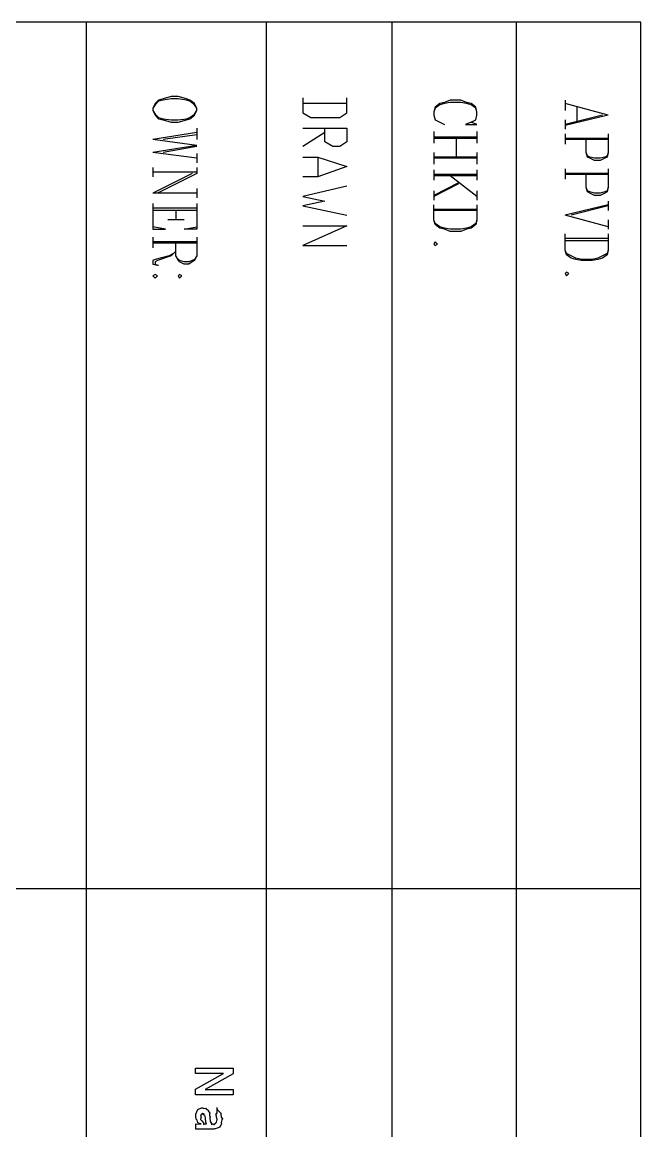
# Model space of a CAD drawing. Extents: x 0.2 to 11.6, y 0.3 to 16.2.
# Drawn here: x 2.819 to 3.707, y 2.591 to 4.18 of the extents above; entities that cross this region are included whole.
import ezdxf

# ---------------------------------------------------------------- set-up
doc = ezdxf.new("R2010")
doc.units = 0
doc.header["$MEASUREMENT"] = 0

msp = doc.modelspace()

# ---------------------------------------------------------------- linework, layer by layer
at = {"color": 0}
for p, q in [((3.34999, 4.18001), (0.398329, 4.18001)), ((2.91168, 0.530003), (2.91168, 4.18001)), ((3.16997, 0.528321), (3.16997, 4.18001)), ((3.70665, 4.18001), (3.34999, 4.18001)), ((3.34999, 0.528321), (3.34999, 4.18001)), ((3.52832, 0.528321), (3.52832, 4.18001)), ((3.70665, 0.528321), (3.70665, 4.18001)), ((3.01497, 4.06836), (3.00999, 4.06332)), ((3.02165, 4.06999), (3.01497, 4.06836)), ((3.02165, 4.06836), (3.01497, 4.06668)), ((3.03331, 4.07335), (3.02165, 4.06999)), ((3.03331, 4.06999), (3.02165, 4.06836)), ((3.04335, 4.07335), (3.03331, 4.07335)), ((3.04335, 4.06999), (3.03331, 4.06999)), ((3.05501, 4.06999), (3.04335, 4.07335)), ((3.05501, 4.06836), (3.04335, 4.06999)), ((3.06, 4.06836), (3.05501, 4.06999)), ((3.06, 4.06668), (3.05501, 4.06836)), ((3.06668, 4.06332), (3.06, 4.06836)), ((3.22168, 4.07167), (3.22168, 4.05003)), ((3.285, 4.05003), (3.285, 4.07167)), ((3.43332, 4.06836), (3.42503, 4.065)), ((3.44835, 4.06836), (3.43332, 4.06836)), ((3.45665, 4.065), (3.44835, 4.06836)), ((3.59831, 4.06836), (3.59831, 4.05333)), ((3.00999, 4.06332), (3.00667, 4.05664)), ((3.00999, 4.06168), (3.00667, 4.05664)), ((3.00667, 4.05664), (3.00667, 4.05333)), ((3.00667, 4.05333), (3.00999, 4.04665)), ((3.00667, 4.05333), (3.00999, 4.04833)), ((3.01497, 4.06668), (3.00999, 4.06168)), ((3.06668, 4.06168), (3.06, 4.06668)), ((3.06999, 4.05664), (3.06668, 4.06332)), ((3.06999, 4.05664), (3.06668, 4.06168)), ((3.06668, 4.04665), (3.06999, 4.05333)), ((3.06668, 4.04833), (3.06999, 4.05333)), ((3.06999, 4.05333), (3.06999, 4.05664)), ((3.285, 4.06332), (3.22168, 4.06332)), ((3.41168, 4.05832), (3.41, 4.05165)), ((3.41168, 4.05664), (3.41, 4.05165)), ((3.41835, 4.06332), (3.41168, 4.05832)), ((3.41835, 4.06168), (3.41168, 4.05664)), ((3.42503, 4.065), (3.41835, 4.06332)), ((3.42503, 4.06332), (3.41835, 4.06168)), ((3.43332, 4.065), (3.42503, 4.06332)), ((3.44835, 4.065), (3.43332, 4.065)), ((3.45665, 4.06332), (3.44835, 4.065)), ((3.46332, 4.06332), (3.45665, 4.065)), ((3.46332, 4.06168), (3.45665, 4.06332)), ((3.47, 4.05832), (3.46332, 4.06332)), ((3.47, 4.05664), (3.46332, 4.06168)), ((3.47168, 4.05165), (3.47, 4.05832)), ((3.47168, 4.05165), (3.47, 4.05664)), ((3.66, 4.04665), (3.59831, 4.06332)), ((3.61501, 4.05832), (3.61501, 4.03836)), ((3.00999, 4.04833), (3.01497, 4.04335)), ((3.00999, 4.04665), (3.01497, 4.04167)), ((3.01497, 4.04335), (3.02165, 4.04167)), ((3.01497, 4.04167), (3.02165, 4.03999)), ((3.02165, 4.04167), (3.03331, 4.03999)), ((3.02165, 4.03999), (3.03331, 4.03668)), ((3.03331, 4.03999), (3.04335, 4.03999)), ((3.03331, 4.03668), (3.04335, 4.03668)), ((3.04335, 4.03999), (3.05501, 4.04167)), ((3.04335, 4.03668), (3.05501, 4.03999)), ((3.05501, 4.04167), (3.06, 4.04335)), ((3.05501, 4.03999), (3.06, 4.04167)), ((3.06, 4.04335), (3.06668, 4.04833)), ((3.06, 4.04167), (3.06668, 4.04665)), ((3.22168, 4.05003), (3.23335, 4.04335)), ((3.23335, 4.04335), (3.27501, 4.04335)), ((3.27501, 4.04335), (3.285, 4.05003)), ((3.41, 4.05165), (3.41, 4.04665)), ((3.41, 4.04665), (3.41168, 4.03999)), ((3.41168, 4.03999), (3.41835, 4.03668)), ((3.41835, 4.03668), (3.42503, 4.03331)), ((3.46332, 4.03668), (3.45503, 4.03331)), ((3.46332, 4.03668), (3.47, 4.03999)), ((3.47168, 4.03331), (3.46332, 4.03668)), ((3.47, 4.03999), (3.47168, 4.04665)), ((3.47168, 4.04665), (3.47168, 4.05165)), ((3.66, 4.04665), (3.59831, 4.03168)), ((3.65169, 4.04665), (3.59831, 4.03331)), ((3.59831, 4.03999), (3.59831, 4.02669)), ((3.06999, 4.02165), (3.00667, 4.01167)), ((3.06999, 4.02832), (3.06999, 4.01167)), ((3.22168, 4.02832), (3.285, 4.02832)), ((3.25331, 4.02165), (3.22168, 4.00168)), ((3.25331, 4.00836), (3.25331, 4.02832)), ((3.285, 4.02832), (3.285, 4.00836)), ((3.41, 4.02333), (3.41, 4.00667)), ((3.45503, 4.03331), (3.47168, 4.03331)), ((3.47168, 4.02333), (3.47168, 4.00667)), ((3.06999, 4.00331), (3.00667, 4.01167)), ((3.06999, 4.01833), (3.02165, 4.01167)), ((3.26497, 4.00168), (3.25331, 4.00836)), ((3.285, 4.00836), (3.27501, 4.00168)), ((3.47168, 4.01497), (3.41, 4.01497)), ((3.47168, 4.01335), (3.41, 4.01335)), ((3.44168, 4.01335), (3.44168, 3.98665)), ((3.59831, 4.02001), (3.59831, 4.00499)), ((3.66, 4.01335), (3.59831, 4.01335)), ((3.66, 4.01167), (3.59831, 4.01167)), ((3.62831, 3.99333), (3.62831, 4.01167)), ((3.66, 4.02001), (3.66, 3.99333)), ((3.06999, 4.00331), (3.00667, 3.99333)), ((3.06999, 3.98503), (3.00667, 3.99333)), ((3.06999, 4.00168), (3.02165, 3.99333)), ((3.06999, 3.99164), (3.06999, 3.97835)), ((3.27501, 4.00168), (3.26497, 4.00168)), ((3.41, 3.99333), (3.41, 3.97667)), ((3.47168, 3.99333), (3.47168, 3.97667)), ((3.62999, 3.98665), (3.62831, 3.99333)), ((3.62999, 3.98833), (3.62831, 3.99333)), ((3.63336, 3.98665), (3.62999, 3.98833)), ((3.65831, 3.98833), (3.655, 3.98665)), ((3.66, 3.99333), (3.65831, 3.98665)), ((3.66, 3.99333), (3.65831, 3.98833)), ((3.22168, 3.98665), (3.24333, 3.98665)), ((3.24333, 3.98665), (3.285, 3.97331)), ((3.24333, 3.98665), (3.24333, 3.95833)), ((3.285, 3.97331), (3.24333, 3.95833)), ((3.47168, 3.98665), (3.41, 3.98665)), ((3.47168, 3.98503), (3.41, 3.98503)), ((3.63336, 3.98503), (3.62999, 3.98665)), ((3.63997, 3.98503), (3.63336, 3.98665)), ((3.63997, 3.98167), (3.63336, 3.98503)), ((3.64833, 3.98503), (3.63997, 3.98503)), ((3.64833, 3.98167), (3.63997, 3.98167)), ((3.655, 3.98665), (3.64833, 3.98503)), ((3.655, 3.98503), (3.64833, 3.98167)), ((3.65831, 3.98665), (3.655, 3.98503)), ((3.00667, 3.97168), (3.00667, 3.95833)), ((3.06999, 3.965), (3.00667, 3.965)), ((3.06332, 3.96332), (3.00667, 3.935)), ((3.06999, 3.96332), (3.01335, 3.935)), ((3.06999, 3.97168), (3.06999, 3.96332)), ((3.24333, 3.95833), (3.22168, 3.95833)), ((3.41, 3.96832), (3.41, 3.95335)), ((3.47168, 3.96164), (3.41, 3.96164)), ((3.47168, 3.96001), (3.41, 3.96001)), ((3.47168, 3.93001), (3.43332, 3.96001)), ((3.47168, 3.96832), (3.47168, 3.95335)), ((3.59831, 3.97), (3.59831, 3.95503)), ((3.66, 3.96332), (3.59831, 3.96332)), ((3.66, 3.96164), (3.59831, 3.96164)), ((3.62831, 3.94336), (3.62831, 3.96164)), ((3.66, 3.97), (3.66, 3.94336)), ((3.06999, 3.94168), (3.06999, 3.92833)), ((3.285, 3.94499), (3.22168, 3.93001)), ((3.44499, 3.94997), (3.41, 3.93164)), ((3.44499, 3.94835), (3.41, 3.93001)), ((3.62999, 3.93668), (3.62831, 3.94336)), ((3.62999, 3.93832), (3.62831, 3.94336)), ((3.66, 3.94336), (3.65831, 3.93668)), ((3.66, 3.94336), (3.65831, 3.93832)), ((3.06999, 3.935), (3.00667, 3.935)), ((3.22168, 3.93001), (3.25331, 3.92333)), ((3.41, 3.93832), (3.41, 3.92503)), ((3.47168, 3.93832), (3.47168, 3.92503)), ((3.63336, 3.93668), (3.62999, 3.93832)), ((3.63336, 3.935), (3.62999, 3.93668)), ((3.63997, 3.935), (3.63336, 3.93668)), ((3.63997, 3.93164), (3.63336, 3.935)), ((3.64833, 3.935), (3.63997, 3.935)), ((3.64833, 3.93164), (3.63997, 3.93164)), ((3.655, 3.93668), (3.64833, 3.935)), ((3.655, 3.935), (3.64833, 3.93164)), ((3.65831, 3.93832), (3.655, 3.93668)), ((3.65831, 3.93668), (3.655, 3.935)), ((3.00667, 3.91997), (3.00667, 3.88336)), ((3.06999, 3.91336), (3.00667, 3.91336)), ((3.06999, 3.91), (3.00667, 3.91)), ((3.03999, 3.91), (3.03999, 3.89665)), ((3.06999, 3.91997), (3.06999, 3.88336)), ((3.25331, 3.92333), (3.22168, 3.91667)), ((3.22168, 3.91667), (3.285, 3.90332)), ((3.41, 3.89665), (3.41, 3.91835)), ((3.47168, 3.91168), (3.41, 3.91168)), ((3.47168, 3.91), (3.41, 3.91)), ((3.47168, 3.91835), (3.47168, 3.89665)), ((3.66, 3.91835), (3.59831, 3.90332)), ((3.66, 3.91667), (3.60667, 3.90332)), ((3.66, 3.92333), (3.66, 3.91)), ((3.05165, 3.89665), (3.02832, 3.89665)), ((3.41168, 3.88997), (3.41, 3.89665)), ((3.41168, 3.89165), (3.41, 3.89665)), ((3.47168, 3.89665), (3.47, 3.88997)), ((3.47168, 3.89665), (3.47, 3.89165)), ((3.66, 3.88667), (3.59831, 3.90332)), ((3.66, 3.89665), (3.66, 3.88336)), ((3.02501, 3.88336), (3.00667, 3.88667)), ((3.00667, 3.88336), (3.02501, 3.88336)), ((3.05165, 3.88336), (3.06999, 3.88667)), ((3.06999, 3.88336), (3.05165, 3.88336)), ((3.22168, 3.88835), (3.285, 3.88835)), ((3.285, 3.88835), (3.22168, 3.86003)), ((3.41835, 3.88667), (3.41168, 3.89165)), ((3.41835, 3.88499), (3.41168, 3.88997)), ((3.42503, 3.88499), (3.41835, 3.88667)), ((3.42503, 3.88336), (3.41835, 3.88499)), ((3.43332, 3.88336), (3.42503, 3.88499)), ((3.43332, 3.87999), (3.42503, 3.88336)), ((3.44835, 3.88336), (3.43332, 3.88336)), ((3.44835, 3.87999), (3.43332, 3.87999)), ((3.45665, 3.88499), (3.44835, 3.88336)), ((3.45665, 3.88336), (3.44835, 3.87999)), ((3.46332, 3.88667), (3.45665, 3.88499)), ((3.46332, 3.88499), (3.45665, 3.88336)), ((3.47, 3.89165), (3.46332, 3.88667)), ((3.47, 3.88997), (3.46332, 3.88499)), ((3.00667, 3.87169), (3.00667, 3.85667)), ((3.06999, 3.86501), (3.00667, 3.86501)), ((3.06999, 3.86333), (3.00667, 3.86333)), ((3.03999, 3.845), (3.03999, 3.86333)), ((3.06999, 3.87169), (3.06999, 3.845)), ((3.41168, 3.86501), (3.41, 3.86165)), ((3.41, 3.86165), (3.41168, 3.86003)), ((3.41499, 3.86165), (3.41168, 3.86501)), ((3.41168, 3.86003), (3.41499, 3.86165)), ((3.59831, 3.85335), (3.59831, 3.87668)), ((3.66, 3.87001), (3.59831, 3.87001)), ((3.66, 3.86664), (3.59831, 3.86664)), ((3.66, 3.87668), (3.66, 3.85335)), ((3.03668, 3.84831), (3.03, 3.845)), ((3.03668, 3.84831), (3.03331, 3.845)), ((3.03999, 3.85167), (3.03668, 3.84831)), ((3.22168, 3.86003), (3.285, 3.86003)), ((3.59999, 3.84668), (3.59831, 3.85335)), ((3.59999, 3.84831), (3.59831, 3.85335)), ((3.60667, 3.845), (3.59999, 3.84831)), ((3.60667, 3.84169), (3.59999, 3.84668)), ((3.65831, 3.84831), (3.65169, 3.845)), ((3.65831, 3.84668), (3.65169, 3.84169)), ((3.66, 3.85335), (3.65831, 3.84668)), ((3.66, 3.85335), (3.65831, 3.84831)), ((3.00999, 3.84), (3.00667, 3.83832)), ((3.00667, 3.83832), (3.00667, 3.83333)), ((3.00667, 3.83333), (3.01335, 3.83165)), ((3.03, 3.845), (3.00999, 3.84)), ((3.01335, 3.83832), (3.00999, 3.83664)), ((3.00999, 3.83664), (3.00999, 3.83333)), ((3.00999, 3.83333), (3.01335, 3.83165)), ((3.03331, 3.845), (3.01335, 3.83832)), ((3.01335, 3.83165), (3.01497, 3.83165)), ((3.04335, 3.83832), (3.03999, 3.845)), ((3.04335, 3.84), (3.03999, 3.845)), ((3.04497, 3.83832), (3.04335, 3.84)), ((3.04497, 3.83664), (3.04335, 3.83832)), ((3.05165, 3.83664), (3.04497, 3.83832)), ((3.05165, 3.83333), (3.04497, 3.83664)), ((3.05832, 3.83664), (3.05165, 3.83664)), ((3.05832, 3.83333), (3.05165, 3.83333)), ((3.06332, 3.83832), (3.05832, 3.83664)), ((3.06332, 3.83664), (3.05832, 3.83333)), ((3.06668, 3.84), (3.06332, 3.83832)), ((3.06668, 3.83832), (3.06332, 3.83664)), ((3.06999, 3.845), (3.06668, 3.83832)), ((3.06999, 3.845), (3.06668, 3.84)), ((3.61333, 3.84169), (3.60667, 3.845)), ((3.61333, 3.84), (3.60667, 3.84169)), ((3.62169, 3.84), (3.61333, 3.84169)), ((3.62169, 3.83832), (3.61333, 3.84)), ((3.63667, 3.84), (3.62169, 3.84)), ((3.63667, 3.83832), (3.62169, 3.83832)), ((3.64501, 3.84169), (3.63667, 3.84)), ((3.64501, 3.84), (3.63667, 3.83832)), ((3.65169, 3.845), (3.64501, 3.84169)), ((3.65169, 3.84169), (3.64501, 3.84)), ((3.00999, 3.81836), (3.00667, 3.81668)), ((3.00667, 3.81668), (3.00999, 3.81332)), ((3.01335, 3.81668), (3.00999, 3.81836)), ((3.00999, 3.81332), (3.01335, 3.81668)), ((3.04497, 3.81836), (3.04335, 3.81668)), ((3.04335, 3.81668), (3.04497, 3.81332)), ((3.04833, 3.81668), (3.04497, 3.81836)), ((3.04497, 3.81332), (3.04833, 3.81668)), ((3.59999, 3.82167), (3.59831, 3.81999)), ((3.59831, 3.81999), (3.59999, 3.81668)), ((3.60335, 3.81999), (3.59999, 3.82167)), ((3.59999, 3.81668), (3.60335, 3.81999)), ((1.10167, 2.93832), (3.16997, 2.93832)), ((3.16997, 2.93832), (3.34999, 2.93832)), ((3.34999, 2.93832), (3.52832, 2.93832)), ((3.52832, 2.93832), (3.70665, 2.93832)), ((3.06819, 2.68093), (3.12181, 2.68093)), ((3.06819, 2.67312), (3.06819, 2.68093)), ((3.06819, 2.68093), (3.06819, 2.68093)), ((3.06819, 2.65056), (3.10835, 2.67312)), ((3.10835, 2.67312), (3.06819, 2.67312)), ((3.12181, 2.6729), (3.08165, 2.65033)), ((3.12181, 2.68093), (3.12181, 2.6729)), ((3.06819, 2.64253), (3.06819, 2.65056)), ((3.12181, 2.64253), (3.06819, 2.64253)), ((3.08165, 2.65033), (3.12181, 2.65033)), ((3.12181, 2.65033), (3.12181, 2.64253)), ((3.07135, 2.62158), (3.07656, 2.62418)), ((3.07656, 2.62418), (3.07829, 2.62418)), ((3.07829, 2.62418), (3.07829, 2.62418)), ((3.07829, 2.62418), (3.07949, 2.62315)), ((3.07949, 2.62315), (3.08268, 2.62332)), ((3.08268, 2.62332), (3.08306, 2.6231)), ((3.08306, 2.6231), (3.08333, 2.6225)), ((3.08333, 2.6225), (3.0861, 2.62061)), ((3.0989, 2.62418), (3.09864, 2.62397)), ((3.09864, 2.62397), (3.09928, 2.62169)), ((3.0989, 2.61637), (3.0989, 2.62418)), ((3.06831, 2.61486), (3.07064, 2.62088)), ((3.06831, 2.61268), (3.06831, 2.61486)), ((3.06831, 2.61128), (3.06831, 2.61268)), ((3.06961, 2.60688), (3.06831, 2.61128)), ((3.07004, 2.60661), (3.06961, 2.60688)), ((3.07031, 2.60613), (3.07004, 2.60661)), ((3.0714, 2.60238), (3.07031, 2.60613)), ((3.07064, 2.62088), (3.07113, 2.62136)), ((3.07113, 2.62136), (3.07135, 2.62158)), ((3.07622, 2.61436), (3.07503, 2.61182)), ((3.07503, 2.61182), (3.0759, 2.61083)), ((3.07547, 2.60986), (3.07519, 2.6071)), ((3.07519, 2.6071), (3.07676, 2.6059)), ((3.0759, 2.61051), (3.07547, 2.60986)), ((3.0759, 2.61083), (3.0759, 2.61051)), ((3.07676, 2.61507), (3.07622, 2.61436)), ((3.07856, 2.61589), (3.0765, 2.61453)), ((3.0765, 2.61453), (3.07676, 2.61507)), ((3.07676, 2.61507), (3.07676, 2.61507)), ((3.07824, 2.61475), (3.07915, 2.61637)), ((3.07997, 2.6154), (3.07824, 2.61475)), ((3.07915, 2.61637), (3.07856, 2.61589)), ((3.07915, 2.61637), (3.07915, 2.61637)), ((3.07949, 2.61372), (3.08051, 2.61567)), ((3.08111, 2.61361), (3.07949, 2.61372)), ((3.08046, 2.61572), (3.07997, 2.6154)), ((3.08051, 2.61567), (3.08046, 2.61572)), ((3.08154, 2.61376), (3.08111, 2.61361)), ((3.0816, 2.61356), (3.08154, 2.61376)), ((3.08231, 2.60949), (3.0816, 2.61356)), ((3.08242, 2.60943), (3.08231, 2.60949)), ((3.08246, 2.60856), (3.08242, 2.60943)), ((3.08274, 2.60331), (3.08246, 2.60856)), ((3.0861, 2.62061), (3.08632, 2.62028)), ((3.08632, 2.62028), (3.08615, 2.61979)), ((3.08615, 2.61979), (3.08832, 2.61654)), ((3.08817, 2.61535), (3.08794, 2.61253)), ((3.08794, 2.61253), (3.08908, 2.61154)), ((3.08849, 2.61615), (3.08817, 2.61535)), ((3.08832, 2.61654), (3.08849, 2.61615)), ((3.08914, 2.61117), (3.08871, 2.6096)), ((3.08871, 2.6096), (3.08925, 2.60444)), ((3.08908, 2.61154), (3.08914, 2.61117)), ((3.09717, 2.61399), (3.09836, 2.61632)), ((3.09744, 2.61372), (3.09717, 2.61399)), ((3.09717, 2.61399), (3.09717, 2.61399)), ((3.09864, 2.60883), (3.09744, 2.61372)), ((3.09831, 2.60362), (3.0989, 2.60736)), ((3.09836, 2.61632), (3.0989, 2.61637)), ((3.0989, 2.60856), (3.09864, 2.60883)), ((3.0989, 2.60736), (3.0989, 2.60856)), ((3.09928, 2.62169), (3.09978, 2.62136)), ((3.09978, 2.62136), (3.09999, 2.62076)), ((3.09999, 2.62076), (3.10444, 2.61654)), ((3.10444, 2.61654), (3.10476, 2.61594)), ((3.10476, 2.61594), (3.10444, 2.61475)), ((3.10444, 2.61475), (3.10499, 2.61068)), ((3.10574, 2.60678), (3.10476, 2.60297)), ((3.10499, 2.61068), (3.1065, 2.60846)), ((3.1065, 2.60769), (3.10574, 2.60678)), ((3.1065, 2.60846), (3.1065, 2.60769)), ((3.06831, 2.59358), (3.06831, 2.60118)), ((3.06831, 2.60118), (3.06874, 2.60038)), ((3.06961, 2.59358), (3.06831, 2.59358)), ((3.06874, 2.60038), (3.07411, 2.60118)), ((3.07351, 2.59332), (3.06961, 2.59358)), ((3.07503, 2.60086), (3.0714, 2.60238)), ((3.0746, 2.59358), (3.07351, 2.59332)), ((3.07411, 2.60118), (3.0759, 2.60118)), ((3.07667, 2.59358), (3.0746, 2.59358)), ((3.0759, 2.60118), (3.07503, 2.60086)), ((3.0759, 2.60118), (3.0759, 2.60118)), ((3.0829, 2.59332), (3.07667, 2.59358)), ((3.07676, 2.6059), (3.07699, 2.60553)), ((3.07699, 2.60553), (3.07688, 2.60542)), ((3.07688, 2.60542), (3.07937, 2.60226)), ((3.07958, 2.60206), (3.07932, 2.60167)), ((3.07932, 2.60167), (3.07932, 2.59993)), ((3.07932, 2.59993), (3.08176, 2.60118)), ((3.07937, 2.60226), (3.07958, 2.60206)), ((3.08176, 2.60118), (3.08263, 2.60118)), ((3.08263, 2.60118), (3.08371, 2.60118)), ((3.08371, 2.60118), (3.08274, 2.60331)), ((3.08415, 2.59358), (3.0829, 2.59332)), ((3.08371, 2.60118), (3.08371, 2.60118)), ((3.08371, 2.60118), (3.08371, 2.60118)), ((3.09022, 2.59358), (3.08415, 2.59358)), ((3.08925, 2.60444), (3.0911, 2.60172)), ((3.0905, 2.59358), (3.09022, 2.59358)), ((3.09136, 2.59321), (3.0905, 2.59358)), ((3.09099, 2.59983), (3.09218, 2.60118)), ((3.0911, 2.60092), (3.09099, 2.59983)), ((3.0911, 2.60172), (3.09131, 2.60118)), ((3.09131, 2.60118), (3.0911, 2.60092)), ((3.0944, 2.59358), (3.09136, 2.59321)), ((3.09218, 2.60118), (3.09261, 2.60118)), ((3.09261, 2.60118), (3.09256, 2.60113)), ((3.09256, 2.60113), (3.09407, 2.60021)), ((3.09407, 2.60021), (3.09694, 2.60249)), ((3.09543, 2.59381), (3.0944, 2.59358)), ((3.09597, 2.59392), (3.09543, 2.59381)), ((3.10042, 2.59511), (3.09597, 2.59392)), ((3.09694, 2.60249), (3.09717, 2.60271)), ((3.09717, 2.60271), (3.09831, 2.60362)), ((3.09717, 2.60271), (3.09717, 2.60271)), ((3.10129, 2.59576), (3.10042, 2.59511)), ((3.10151, 2.59592), (3.10129, 2.59576)), ((3.10226, 2.59631), (3.10151, 2.59592)), ((3.10428, 2.59918), (3.10226, 2.59631)), ((3.10499, 2.6001), (3.10428, 2.59918)), ((3.10476, 2.60297), (3.10519, 2.60058)), ((3.10519, 2.60058), (3.10499, 2.6001))]:
    msp.add_line(p, q, dxfattribs=at)

doc.saveas('drawing.dxf')
